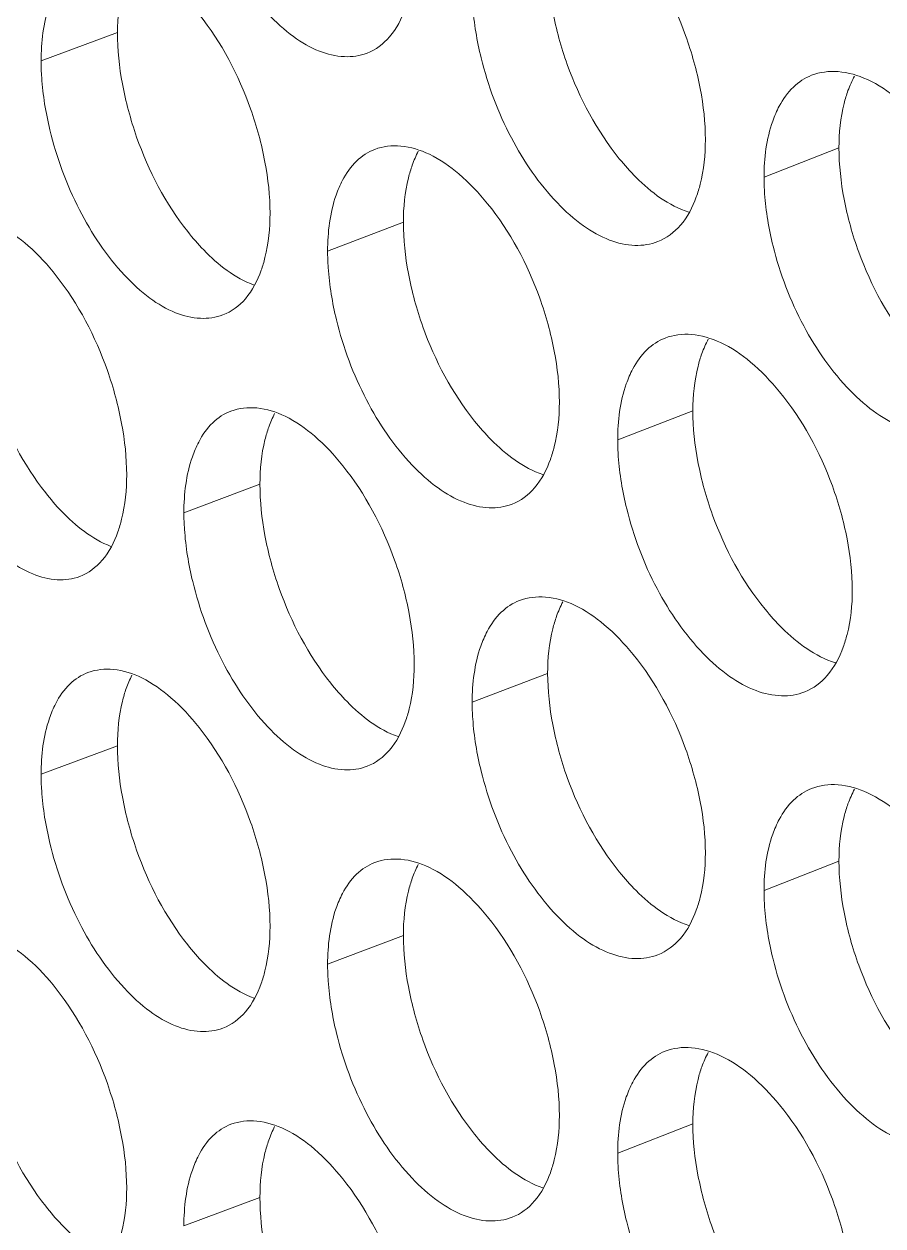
# Model space of a CAD drawing. Header units: millimetres. Extents: x 1177 to 4147, y 93 to 2194.
# Drawn here: x 2529.38 to 2538.85, y 965.21 to 978.48 of the extents above; entities that cross this region are included whole.
import ezdxf

# ---------------------------------------------------------------- set-up
doc = ezdxf.new("R2010")
doc.units = ezdxf.units.MM
doc.header["$LTSCALE"] = 0.1
doc.layers.get('0').update_dxf_attribs({"lineweight": 13})
doc.layers.add('标注', color=251, linetype='Continuous', lineweight=9)

# ---------------------------------------------------------------- blocks, each defined once
blk = doc.blocks.new('02')
at = {"layer": '标注'}
for p, q in [((4383.995, 988.968), (4382.792, 988.519)), ((4395.371, 987.148), (4394.189, 986.685)), ((4388.503, 985.974), (4387.309, 985.52)), ((4393.067, 983.001), (4391.882, 982.541)), ((4386.242, 981.843), (4385.043, 981.392)), ((4390.778, 978.859), (4389.588, 978.403)), ((4383.995, 977.718), (4382.792, 977.269)), ((4383.995, 977.718), (4382.792, 977.269)), ((4395.371, 975.898), (4394.189, 975.435)), ((4388.503, 974.724), (4387.309, 974.27)), ((4388.503, 974.724), (4387.309, 974.27)), ((4393.067, 971.751), (4391.882, 971.291)), ((4393.067, 971.751), (4391.882, 971.291)), ((4386.242, 970.593), (4385.043, 970.142))]:
    blk.add_line(p, q, dxfattribs=at)
for points, knots in [([(4385.183, 991.556), (4385.288, 991.12), (4385.591, 990.299), (4386.183, 989.418), (4386.74, 988.904), (4387.151, 988.664), (4387.557, 988.564), (4387.818, 988.6), (4387.93, 988.643)], [0, 0, 0, 0, 0.307608, 0.594138, 0.718158, 0.825202, 0.917274, 1, 1, 1, 1]), ([(4393.265, 987.277), (4393.265, 987.547), (4393.201, 988.107), (4392.899, 989.194), (4392.483, 989.967), (4392.126, 990.407)], [0, 0, 0, 0, 0.239639, 0.496867, 1, 1, 1, 1]), ([(4390.778, 990.109), (4390.778, 989.839), (4390.841, 989.279), (4391.139, 988.192), (4391.552, 987.418), (4391.908, 986.977)], [0, 0, 0, 0, 0.239851, 0.497219, 1, 1, 1, 1]), ([(4384.133, 989.869), (4384.11, 989.803), (4384.024, 989.51), (4383.995, 989.203), (4383.995, 988.968)], [0, 0, 0, 0, 0.228418, 1, 1, 1, 1]), ([(4383.022, 989.633), (4382.983, 989.558), (4382.837, 989.205), (4382.792, 988.816), (4382.792, 988.519)], [0, 0, 0, 0, 0.221061, 1, 1, 1, 1]), ([(4389.588, 989.653), (4389.588, 989.566), (4389.602, 989.201), (4389.663, 988.838), (4389.73, 988.567)], [0, 0, 0, 0, 0.237763, 1, 1, 1, 1]), ([(4387.93, 988.643), (4388.067, 988.695), (4388.331, 988.897), (4388.476, 989.187), (4388.534, 989.347)], [0, 0, 0, 0, 0.461212, 1, 1, 1, 1]), ([(4386.401, 986.118), (4386.401, 986.388), (4386.339, 986.949), (4386.043, 988.036), (4385.635, 988.812), (4385.283, 989.255)], [0, 0, 0, 0, 0.239858, 0.497322, 1, 1, 1, 1]), ([(4383.995, 988.968), (4383.995, 988.697), (4384.056, 988.136), (4384.349, 987.048), (4384.753, 986.271), (4385.104, 985.828)], [0, 0, 0, 0, 0.240069, 0.497672, 1, 1, 1, 1]), ([(4389.73, 988.567), (4389.837, 988.131), (4390.144, 987.31), (4390.745, 986.431), (4391.31, 985.919), (4391.727, 985.683), (4392.138, 985.586), (4392.402, 985.626), (4392.516, 985.67)], [0, 0, 0, 0, 0.306595, 0.592601, 0.716644, 0.823962, 0.916568, 1, 1, 1, 1]), ([(4382.792, 988.519), (4382.792, 988.432), (4382.805, 988.067), (4382.865, 987.704), (4382.93, 987.433)], [0, 0, 0, 0, 0.237689, 1, 1, 1, 1]), ([(4394.939, 988.293), (4394.833, 988.251), (4394.628, 988.116), (4394.488, 987.917), (4394.429, 987.806)], [0, 0, 0, 0, 0.475484, 1, 1, 1, 1]), ([(4396.757, 987.451), (4396.618, 987.62), (4396.333, 987.917), (4395.857, 988.237), (4395.38, 988.381), (4395.069, 988.344), (4394.939, 988.293)], [0, 0, 0, 0, 0.309532, 0.576416, 0.801728, 1, 1, 1, 1]), ([(4395.513, 988.051), (4395.489, 987.985), (4395.401, 987.692), (4395.371, 987.383), (4395.371, 987.148)], [0, 0, 0, 0, 0.229141, 1, 1, 1, 1]), ([(4394.429, 987.806), (4394.389, 987.731), (4394.237, 987.376), (4394.189, 986.984), (4394.189, 986.685)], [0, 0, 0, 0, 0.22205, 1, 1, 1, 1]), ([(4382.93, 987.433), (4383.035, 986.997), (4383.336, 986.177), (4383.922, 985.295), (4384.475, 984.779), (4384.884, 984.538), (4385.287, 984.436), (4385.546, 984.471), (4385.658, 984.513)], [0, 0, 0, 0, 0.308117, 0.594911, 0.718921, 0.825829, 0.917631, 1, 1, 1, 1]), ([(4393.122, 986.375), (4393.146, 986.441), (4393.234, 986.733), (4393.265, 987.042), (4393.265, 987.277)], [0, 0, 0, 0, 0.229076, 1, 1, 1, 1]), ([(4388.052, 987.125), (4387.946, 987.084), (4387.74, 986.949), (4387.602, 986.748), (4387.543, 986.637)], [0, 0, 0, 0, 0.473719, 1, 1, 1, 1]), ([(4389.831, 986.268), (4389.694, 986.437), (4389.417, 986.733), (4388.952, 987.057), (4388.485, 987.206), (4388.181, 987.174), (4388.052, 987.125)], [0, 0, 0, 0, 0.31112, 0.578509, 0.803168, 1, 1, 1, 1]), ([(4395.371, 987.148), (4395.371, 986.878), (4395.434, 986.317), (4395.736, 985.231), (4396.155, 984.459), (4396.515, 984.021)], [0, 0, 0, 0, 0.239706, 0.496917, 1, 1, 1, 1]), ([(4388.643, 986.876), (4388.62, 986.81), (4388.533, 986.517), (4388.503, 986.209), (4388.503, 985.974)], [0, 0, 0, 0, 0.228706, 1, 1, 1, 1]), ([(4391.908, 986.977), (4391.992, 986.875), (4392.298, 986.53), (4392.687, 986.236), (4393.002, 986.133)], [0, 0, 0, 0, 0.285023, 1, 1, 1, 1]), ([(4394.189, 986.685), (4394.189, 986.598), (4394.203, 986.233), (4394.265, 985.871), (4394.332, 985.6)], [0, 0, 0, 0, 0.237814, 1, 1, 1, 1]), ([(4387.543, 986.637), (4387.504, 986.562), (4387.355, 986.208), (4387.309, 985.817), (4387.309, 985.52)], [0, 0, 0, 0, 0.221445, 1, 1, 1, 1]), ([(4392.516, 985.67), (4392.653, 985.723), (4392.917, 985.925), (4393.064, 986.215), (4393.122, 986.375)], [0, 0, 0, 0, 0.462617, 1, 1, 1, 1]), ([(4386.261, 985.217), (4386.285, 985.282), (4386.371, 985.575), (4386.401, 985.883), (4386.401, 986.118)], [0, 0, 0, 0, 0.228642, 1, 1, 1, 1]), ([(4390.963, 983.135), (4390.963, 983.405), (4390.9, 983.966), (4390.6, 985.053), (4390.186, 985.827), (4389.831, 986.268)], [0, 0, 0, 0, 0.239711, 0.497019, 1, 1, 1, 1]), ([(4383.03, 985.132), (4382.897, 985.301), (4382.626, 985.598), (4382.173, 985.924), (4381.717, 986.079), (4381.417, 986.051), (4381.292, 986.005)], [0, 0, 0, 0, 0.312757, 0.580674, 0.804664, 1, 1, 1, 1]), ([(4388.503, 985.974), (4388.503, 985.703), (4388.565, 985.143), (4388.862, 984.055), (4389.272, 983.28), (4389.626, 982.839)], [0, 0, 0, 0, 0.239923, 0.49737, 1, 1, 1, 1]), ([(4385.104, 985.828), (4385.183, 985.727), (4385.477, 985.388), (4385.846, 985.095), (4386.149, 984.985)], [0, 0, 0, 0, 0.284751, 1, 1, 1, 1]), ([(4394.332, 985.6), (4394.441, 985.164), (4394.754, 984.341), (4395.363, 983.465), (4395.936, 982.957), (4396.36, 982.723), (4396.776, 982.631), (4397.043, 982.673), (4397.158, 982.718)], [0, 0, 0, 0, 0.305591, 0.59108, 0.715148, 0.822737, 0.915872, 1, 1, 1, 1]), ([(4387.309, 985.52), (4387.309, 985.433), (4387.322, 985.067), (4387.383, 984.704), (4387.449, 984.434)], [0, 0, 0, 0, 0.237738, 1, 1, 1, 1]), ([(4385.658, 984.513), (4385.795, 984.564), (4386.059, 984.766), (4386.204, 985.056), (4386.261, 985.217)], [0, 0, 0, 0, 0.460494, 1, 1, 1, 1]), ([(4384.141, 981.992), (4384.141, 982.262), (4384.079, 982.823), (4383.785, 983.911), (4383.38, 984.688), (4383.03, 985.132)], [0, 0, 0, 0, 0.239931, 0.497473, 1, 1, 1, 1]), ([(4381.761, 984.847), (4381.761, 984.577), (4381.822, 984.016), (4382.113, 982.928), (4382.515, 982.15), (4382.864, 981.705)], [0, 0, 0, 0, 0.240142, 0.497822, 1, 1, 1, 1]), ([(4387.449, 984.434), (4387.555, 983.998), (4387.861, 983.177), (4388.457, 982.297), (4389.018, 981.784), (4389.432, 981.546), (4389.841, 981.447), (4390.103, 981.485), (4390.216, 981.529)], [0, 0, 0, 0, 0.307101, 0.593368, 0.717399, 0.82458, 0.91692, 1, 1, 1, 1]), ([(4394.434, 983.301), (4394.296, 983.47), (4394.014, 983.767), (4393.542, 984.088), (4393.068, 984.234), (4392.759, 984.199), (4392.629, 984.148)], [0, 0, 0, 0, 0.310056, 0.577106, 0.802202, 1, 1, 1, 1]), ([(4392.629, 984.148), (4392.524, 984.107), (4392.318, 983.971), (4392.179, 983.772), (4392.12, 983.661)], [0, 0, 0, 0, 0.474911, 1, 1, 1, 1]), ([(4393.209, 983.904), (4393.186, 983.838), (4393.098, 983.545), (4393.067, 983.236), (4393.067, 983.001)], [0, 0, 0, 0, 0.228996, 1, 1, 1, 1]), ([(4392.12, 983.661), (4392.08, 983.586), (4391.929, 983.231), (4391.882, 982.84), (4391.882, 982.541)], [0, 0, 0, 0, 0.221845, 1, 1, 1, 1]), ([(4380.692, 983.315), (4380.796, 982.88), (4381.094, 982.06), (4381.677, 981.177), (4382.226, 980.659), (4382.631, 980.417), (4383.031, 980.313), (4383.289, 980.346), (4383.401, 980.388)], [0, 0, 0, 0, 0.308628, 0.595689, 0.719688, 0.826459, 0.91799, 1, 1, 1, 1]), ([(4395.581, 980.174), (4395.581, 980.444), (4395.517, 981.004), (4395.213, 982.091), (4394.794, 982.863), (4394.434, 983.301)], [0, 0, 0, 0, 0.239566, 0.496716, 1, 1, 1, 1]), ([(4387.549, 982.134), (4387.414, 982.303), (4387.139, 982.599), (4386.678, 982.924), (4386.215, 983.075), (4385.912, 983.044), (4385.785, 982.996)], [0, 0, 0, 0, 0.31166, 0.579222, 0.803661, 1, 1, 1, 1]), ([(4390.821, 982.233), (4390.845, 982.299), (4390.933, 982.592), (4390.963, 982.9), (4390.963, 983.135)], [0, 0, 0, 0, 0.228931, 1, 1, 1, 1]), ([(4385.785, 982.996), (4385.679, 982.956), (4385.472, 982.821), (4385.334, 982.619), (4385.276, 982.507)], [0, 0, 0, 0, 0.473099, 1, 1, 1, 1]), ([(4393.067, 983.001), (4393.067, 982.731), (4393.13, 982.17), (4393.431, 981.083), (4393.846, 980.31), (4394.205, 979.871)], [0, 0, 0, 0, 0.239778, 0.497068, 1, 1, 1, 1]), ([(4386.381, 982.745), (4386.358, 982.679), (4386.271, 982.386), (4386.242, 982.078), (4386.242, 981.843)], [0, 0, 0, 0, 0.228562, 1, 1, 1, 1]), ([(4389.626, 982.839), (4389.708, 982.737), (4390.01, 982.394), (4390.393, 982.1), (4390.703, 981.994)], [0, 0, 0, 0, 0.284942, 1, 1, 1, 1]), ([(4385.276, 982.507), (4385.237, 982.432), (4385.089, 982.079), (4385.043, 981.689), (4385.043, 981.392)], [0, 0, 0, 0, 0.221251, 1, 1, 1, 1]), ([(4391.882, 982.541), (4391.882, 982.454), (4391.896, 982.089), (4391.957, 981.726), (4392.024, 981.456)], [0, 0, 0, 0, 0.237788, 1, 1, 1, 1]), ([(4388.675, 978.999), (4388.675, 979.269), (4388.612, 979.83), (4388.314, 980.917), (4387.903, 981.692), (4387.549, 982.134)], [0, 0, 0, 0, 0.239784, 0.49717, 1, 1, 1, 1]), ([(4390.216, 981.529), (4390.353, 981.581), (4390.617, 981.783), (4390.763, 982.073), (4390.821, 982.233)], [0, 0, 0, 0, 0.46192, 1, 1, 1, 1]), ([(4384.002, 981.091), (4384.025, 981.157), (4384.112, 981.449), (4384.141, 981.757), (4384.141, 981.992)], [0, 0, 0, 0, 0.228498, 1, 1, 1, 1]), ([(4386.242, 981.843), (4386.242, 981.573), (4386.303, 981.012), (4386.598, 979.924), (4387.006, 979.148), (4387.358, 978.706)], [0, 0, 0, 0, 0.239996, 0.497521, 1, 1, 1, 1]), ([(4382.864, 981.705), (4382.942, 981.605), (4383.231, 981.268), (4383.595, 980.976), (4383.893, 980.863)], [0, 0, 0, 0, 0.284641, 1, 1, 1, 1]), ([(4385.043, 981.392), (4385.043, 981.305), (4385.057, 980.939), (4385.117, 980.576), (4385.183, 980.306)], [0, 0, 0, 0, 0.237713, 1, 1, 1, 1]), ([(4392.024, 981.456), (4392.132, 981.02), (4392.442, 980.198), (4393.047, 979.32), (4393.616, 978.81), (4394.037, 978.575), (4394.45, 978.481), (4394.715, 978.521), (4394.83, 978.566)], [0, 0, 0, 0, 0.306092, 0.591839, 0.715894, 0.823347, 0.916219, 1, 1, 1, 1]), ([(4383.401, 980.388), (4383.537, 980.439), (4383.801, 980.64), (4383.945, 980.93), (4384.002, 981.091)], [0, 0, 0, 0, 0.459766, 1, 1, 1, 1]), ([(4385.183, 980.306), (4385.288, 979.87), (4385.591, 979.049), (4386.183, 978.168), (4386.74, 977.654), (4387.151, 977.414), (4387.557, 977.314), (4387.818, 977.35), (4387.93, 977.393)], [0, 0, 0, 0, 0.307608, 0.594138, 0.718158, 0.825202, 0.917274, 1, 1, 1, 1]), ([(4392.126, 979.157), (4391.988, 979.326), (4391.708, 979.622), (4391.24, 979.945), (4390.769, 980.092), (4390.463, 980.058), (4390.334, 980.009)], [0, 0, 0, 0, 0.310585, 0.577804, 0.802682, 1, 1, 1, 1]), ([(4395.437, 979.272), (4395.461, 979.337), (4395.55, 979.63), (4395.581, 979.939), (4395.581, 980.174)], [0, 0, 0, 0, 0.229222, 1, 1, 1, 1]), ([(4390.334, 980.009), (4390.228, 979.968), (4390.022, 979.832), (4389.883, 979.632), (4389.824, 979.521)], [0, 0, 0, 0, 0.474323, 1, 1, 1, 1]), ([(4394.205, 979.871), (4394.289, 979.768), (4394.6, 979.421), (4394.995, 979.127), (4395.314, 979.026)], [0, 0, 0, 0, 0.285095, 1, 1, 1, 1]), ([(4390.919, 979.762), (4390.896, 979.696), (4390.808, 979.403), (4390.778, 979.095), (4390.778, 978.859)], [0, 0, 0, 0, 0.228851, 1, 1, 1, 1]), ([(4389.824, 979.521), (4389.785, 979.446), (4389.635, 979.092), (4389.588, 978.701), (4389.588, 978.403)], [0, 0, 0, 0, 0.221643, 1, 1, 1, 1]), ([(4394.83, 978.566), (4394.967, 978.62), (4395.231, 978.822), (4395.379, 979.112), (4395.437, 979.272)], [0, 0, 0, 0, 0.463304, 1, 1, 1, 1]), ([(4393.265, 976.027), (4393.265, 976.297), (4393.201, 976.857), (4392.899, 977.944), (4392.483, 978.717), (4392.126, 979.157)], [0, 0, 0, 0, 0.239639, 0.496867, 1, 1, 1, 1]), ([(4385.283, 978.005), (4385.148, 978.174), (4384.876, 978.471), (4384.419, 978.797), (4383.959, 978.949), (4383.658, 978.92), (4383.531, 978.873)], [0, 0, 0, 0, 0.312206, 0.579944, 0.804159, 1, 1, 1, 1]), ([(4385.283, 978.005), (4385.148, 978.174), (4384.876, 978.471), (4384.419, 978.797), (4383.959, 978.949), (4383.658, 978.92), (4383.531, 978.873)], [0, 0, 0, 0, 0.312206, 0.579944, 0.804159, 1, 1, 1, 1]), ([(4388.534, 978.097), (4388.558, 978.163), (4388.645, 978.456), (4388.675, 978.764), (4388.675, 978.999)], [0, 0, 0, 0, 0.228786, 1, 1, 1, 1]), ([(4383.531, 978.873), (4383.425, 978.833), (4383.218, 978.697), (4383.08, 978.495), (4383.022, 978.383)], [0, 0, 0, 0, 0.472462, 1, 1, 1, 1]), ([(4383.531, 978.873), (4383.425, 978.833), (4383.218, 978.697), (4383.08, 978.495), (4383.022, 978.383)], [0, 0, 0, 0, 0.472462, 1, 1, 1, 1]), ([(4387.358, 978.706), (4387.439, 978.604), (4387.737, 978.263), (4388.112, 977.97), (4388.419, 977.862)], [0, 0, 0, 0, 0.284851, 1, 1, 1, 1]), ([(4390.778, 978.859), (4390.778, 978.589), (4390.841, 978.029), (4391.139, 976.942), (4391.552, 976.168), (4391.908, 975.727)], [0, 0, 0, 0, 0.239851, 0.497219, 1, 1, 1, 1]), ([(4384.133, 978.619), (4384.11, 978.553), (4384.024, 978.26), (4383.995, 977.953), (4383.995, 977.718)], [0, 0, 0, 0, 0.228418, 1, 1, 1, 1]), ([(4384.133, 978.619), (4384.11, 978.553), (4384.024, 978.26), (4383.995, 977.953), (4383.995, 977.718)], [0, 0, 0, 0, 0.228418, 1, 1, 1, 1]), ([(4383.022, 978.383), (4382.983, 978.308), (4382.837, 977.955), (4382.792, 977.566), (4382.792, 977.269)], [0, 0, 0, 0, 0.221061, 1, 1, 1, 1]), ([(4383.022, 978.383), (4382.983, 978.308), (4382.837, 977.955), (4382.792, 977.566), (4382.792, 977.269)], [0, 0, 0, 0, 0.221061, 1, 1, 1, 1]), ([(4389.588, 978.403), (4389.588, 978.316), (4389.602, 977.951), (4389.663, 977.588), (4389.73, 977.317)], [0, 0, 0, 0, 0.237763, 1, 1, 1, 1]), ([(4386.401, 974.868), (4386.401, 975.138), (4386.339, 975.699), (4386.043, 976.786), (4385.635, 977.562), (4385.283, 978.005)], [0, 0, 0, 0, 0.239858, 0.497322, 1, 1, 1, 1]), ([(4386.401, 974.868), (4386.401, 975.138), (4386.339, 975.699), (4386.043, 976.786), (4385.635, 977.562), (4385.283, 978.005)], [0, 0, 0, 0, 0.239858, 0.497322, 1, 1, 1, 1]), ([(4387.93, 977.393), (4388.067, 977.445), (4388.331, 977.647), (4388.476, 977.937), (4388.534, 978.097)], [0, 0, 0, 0, 0.461212, 1, 1, 1, 1]), ([(4383.995, 977.718), (4383.995, 977.447), (4384.056, 976.886), (4384.349, 975.798), (4384.753, 975.021), (4385.104, 974.578)], [0, 0, 0, 0, 0.240069, 0.497672, 1, 1, 1, 1]), ([(4383.995, 977.718), (4383.995, 977.447), (4384.056, 976.886), (4384.349, 975.798), (4384.753, 975.021), (4385.104, 974.578)], [0, 0, 0, 0, 0.240069, 0.497672, 1, 1, 1, 1]), ([(4382.792, 977.269), (4382.792, 977.182), (4382.805, 976.817), (4382.865, 976.454), (4382.93, 976.183)], [0, 0, 0, 0, 0.237689, 1, 1, 1, 1]), ([(4382.792, 977.269), (4382.792, 977.182), (4382.805, 976.817), (4382.865, 976.454), (4382.93, 976.183)], [0, 0, 0, 0, 0.237689, 1, 1, 1, 1]), ([(4389.73, 977.317), (4389.837, 976.881), (4390.144, 976.06), (4390.745, 975.181), (4391.31, 974.669), (4391.727, 974.433), (4392.138, 974.336), (4392.402, 974.376), (4392.516, 974.42)], [0, 0, 0, 0, 0.306595, 0.592601, 0.716644, 0.823962, 0.916568, 1, 1, 1, 1]), ([(4394.939, 977.043), (4394.833, 977.001), (4394.628, 976.866), (4394.488, 976.667), (4394.429, 976.556)], [0, 0, 0, 0, 0.475484, 1, 1, 1, 1]), ([(4396.757, 976.201), (4396.618, 976.37), (4396.333, 976.667), (4395.857, 976.987), (4395.38, 977.131), (4395.069, 977.094), (4394.939, 977.043)], [0, 0, 0, 0, 0.309532, 0.576416, 0.801728, 1, 1, 1, 1]), ([(4395.513, 976.801), (4395.489, 976.735), (4395.401, 976.442), (4395.371, 976.133), (4395.371, 975.898)], [0, 0, 0, 0, 0.229141, 1, 1, 1, 1]), ([(4394.429, 976.556), (4394.389, 976.481), (4394.237, 976.126), (4394.189, 975.734), (4394.189, 975.435)], [0, 0, 0, 0, 0.22205, 1, 1, 1, 1]), ([(4382.93, 976.183), (4383.035, 975.747), (4383.336, 974.927), (4383.922, 974.045), (4384.475, 973.529), (4384.884, 973.288), (4385.287, 973.186), (4385.546, 973.221), (4385.658, 973.263)], [0, 0, 0, 0, 0.308117, 0.594911, 0.718921, 0.825829, 0.917631, 1, 1, 1, 1]), ([(4382.93, 976.183), (4383.035, 975.747), (4383.336, 974.927), (4383.922, 974.045), (4384.475, 973.529), (4384.884, 973.288), (4385.287, 973.186), (4385.546, 973.221), (4385.658, 973.263)], [0, 0, 0, 0, 0.308117, 0.594911, 0.718921, 0.825829, 0.917631, 1, 1, 1, 1]), ([(4388.052, 975.875), (4387.946, 975.834), (4387.74, 975.699), (4387.602, 975.498), (4387.543, 975.387)], [0, 0, 0, 0, 0.473719, 1, 1, 1, 1]), ([(4388.052, 975.875), (4387.946, 975.834), (4387.74, 975.699), (4387.602, 975.498), (4387.543, 975.387)], [0, 0, 0, 0, 0.473719, 1, 1, 1, 1]), ([(4389.831, 975.018), (4389.694, 975.187), (4389.417, 975.483), (4388.952, 975.807), (4388.485, 975.956), (4388.181, 975.924), (4388.052, 975.875)], [0, 0, 0, 0, 0.31112, 0.578509, 0.803168, 1, 1, 1, 1]), ([(4389.831, 975.018), (4389.694, 975.187), (4389.417, 975.483), (4388.952, 975.807), (4388.485, 975.956), (4388.181, 975.924), (4388.052, 975.875)], [0, 0, 0, 0, 0.31112, 0.578509, 0.803168, 1, 1, 1, 1]), ([(4393.122, 975.125), (4393.146, 975.191), (4393.234, 975.483), (4393.265, 975.792), (4393.265, 976.027)], [0, 0, 0, 0, 0.229076, 1, 1, 1, 1]), ([(4395.371, 975.898), (4395.371, 975.628), (4395.434, 975.067), (4395.736, 973.981), (4396.155, 973.209), (4396.515, 972.771)], [0, 0, 0, 0, 0.239706, 0.496917, 1, 1, 1, 1]), ([(4391.908, 975.727), (4391.992, 975.625), (4392.298, 975.28), (4392.687, 974.986), (4393.002, 974.883)], [0, 0, 0, 0, 0.285023, 1, 1, 1, 1]), ([(4388.643, 975.626), (4388.62, 975.56), (4388.533, 975.267), (4388.503, 974.959), (4388.503, 974.724)], [0, 0, 0, 0, 0.228706, 1, 1, 1, 1]), ([(4388.643, 975.626), (4388.62, 975.56), (4388.533, 975.267), (4388.503, 974.959), (4388.503, 974.724)], [0, 0, 0, 0, 0.228706, 1, 1, 1, 1]), ([(4387.543, 975.387), (4387.504, 975.312), (4387.355, 974.958), (4387.309, 974.567), (4387.309, 974.27)], [0, 0, 0, 0, 0.221445, 1, 1, 1, 1]), ([(4387.543, 975.387), (4387.504, 975.312), (4387.355, 974.958), (4387.309, 974.567), (4387.309, 974.27)], [0, 0, 0, 0, 0.221445, 1, 1, 1, 1]), ([(4394.189, 975.435), (4394.189, 975.348), (4394.203, 974.983), (4394.265, 974.621), (4394.332, 974.35)], [0, 0, 0, 0, 0.237814, 1, 1, 1, 1]), ([(4392.516, 974.42), (4392.653, 974.473), (4392.917, 974.675), (4393.064, 974.965), (4393.122, 975.125)], [0, 0, 0, 0, 0.462617, 1, 1, 1, 1]), ([(4390.963, 971.885), (4390.963, 972.155), (4390.9, 972.716), (4390.6, 973.803), (4390.186, 974.577), (4389.831, 975.018)], [0, 0, 0, 0, 0.239711, 0.497019, 1, 1, 1, 1]), ([(4390.963, 971.885), (4390.963, 972.155), (4390.9, 972.716), (4390.6, 973.803), (4390.186, 974.577), (4389.831, 975.018)], [0, 0, 0, 0, 0.239711, 0.497019, 1, 1, 1, 1]), ([(4383.03, 973.882), (4382.897, 974.051), (4382.626, 974.348), (4382.173, 974.674), (4381.717, 974.829), (4381.417, 974.801), (4381.292, 974.755)], [0, 0, 0, 0, 0.312757, 0.580674, 0.804664, 1, 1, 1, 1]), ([(4386.261, 973.967), (4386.285, 974.032), (4386.371, 974.325), (4386.401, 974.633), (4386.401, 974.868)], [0, 0, 0, 0, 0.228642, 1, 1, 1, 1]), ([(4386.261, 973.967), (4386.285, 974.032), (4386.371, 974.325), (4386.401, 974.633), (4386.401, 974.868)], [0, 0, 0, 0, 0.228642, 1, 1, 1, 1]), ([(4388.503, 974.724), (4388.503, 974.453), (4388.565, 973.893), (4388.862, 972.805), (4389.272, 972.03), (4389.626, 971.589)], [0, 0, 0, 0, 0.239923, 0.49737, 1, 1, 1, 1]), ([(4388.503, 974.724), (4388.503, 974.453), (4388.565, 973.893), (4388.862, 972.805), (4389.272, 972.03), (4389.626, 971.589)], [0, 0, 0, 0, 0.239923, 0.49737, 1, 1, 1, 1]), ([(4385.104, 974.578), (4385.183, 974.477), (4385.477, 974.138), (4385.846, 973.845), (4386.149, 973.735)], [0, 0, 0, 0, 0.284751, 1, 1, 1, 1]), ([(4385.104, 974.578), (4385.183, 974.477), (4385.477, 974.138), (4385.846, 973.845), (4386.149, 973.735)], [0, 0, 0, 0, 0.284751, 1, 1, 1, 1]), ([(4394.332, 974.35), (4394.441, 973.914), (4394.754, 973.091), (4395.363, 972.215), (4395.936, 971.707), (4396.36, 971.473), (4396.776, 971.381), (4397.043, 971.423), (4397.158, 971.468)], [0, 0, 0, 0, 0.305591, 0.59108, 0.715148, 0.822737, 0.915872, 1, 1, 1, 1]), ([(4387.309, 974.27), (4387.309, 974.183), (4387.322, 973.817), (4387.383, 973.454), (4387.449, 973.184)], [0, 0, 0, 0, 0.237738, 1, 1, 1, 1]), ([(4387.309, 974.27), (4387.309, 974.183), (4387.322, 973.817), (4387.383, 973.454), (4387.449, 973.184)], [0, 0, 0, 0, 0.237738, 1, 1, 1, 1]), ([(4385.658, 973.263), (4385.795, 973.314), (4386.059, 973.516), (4386.204, 973.806), (4386.261, 973.967)], [0, 0, 0, 0, 0.460494, 1, 1, 1, 1]), ([(4385.658, 973.263), (4385.795, 973.314), (4386.059, 973.516), (4386.204, 973.806), (4386.261, 973.967)], [0, 0, 0, 0, 0.460494, 1, 1, 1, 1]), ([(4384.141, 970.742), (4384.141, 971.012), (4384.079, 971.573), (4383.785, 972.661), (4383.38, 973.438), (4383.03, 973.882)], [0, 0, 0, 0, 0.239931, 0.497473, 1, 1, 1, 1]), ([(4381.761, 973.597), (4381.761, 973.327), (4381.822, 972.766), (4382.113, 971.678), (4382.515, 970.9), (4382.864, 970.455)], [0, 0, 0, 0, 0.240142, 0.497822, 1, 1, 1, 1]), ([(4387.449, 973.184), (4387.555, 972.748), (4387.861, 971.927), (4388.457, 971.047), (4389.018, 970.534), (4389.432, 970.296), (4389.841, 970.197), (4390.103, 970.235), (4390.216, 970.279)], [0, 0, 0, 0, 0.307101, 0.593368, 0.717399, 0.82458, 0.91692, 1, 1, 1, 1]), ([(4387.449, 973.184), (4387.555, 972.748), (4387.861, 971.927), (4388.457, 971.047), (4389.018, 970.534), (4389.432, 970.296), (4389.841, 970.197), (4390.103, 970.235), (4390.216, 970.279)], [0, 0, 0, 0, 0.307101, 0.593368, 0.717399, 0.82458, 0.91692, 1, 1, 1, 1]), ([(4392.629, 972.898), (4392.524, 972.857), (4392.318, 972.721), (4392.179, 972.522), (4392.12, 972.411)], [0, 0, 0, 0, 0.474911, 1, 1, 1, 1]), ([(4392.629, 972.898), (4392.524, 972.857), (4392.318, 972.721), (4392.179, 972.522), (4392.12, 972.411)], [0, 0, 0, 0, 0.474911, 1, 1, 1, 1]), ([(4394.434, 972.051), (4394.296, 972.22), (4394.014, 972.517), (4393.542, 972.838), (4393.068, 972.984), (4392.759, 972.949), (4392.629, 972.898)], [0, 0, 0, 0, 0.310056, 0.577106, 0.802202, 1, 1, 1, 1]), ([(4394.434, 972.051), (4394.296, 972.22), (4394.014, 972.517), (4393.542, 972.838), (4393.068, 972.984), (4392.759, 972.949), (4392.629, 972.898)], [0, 0, 0, 0, 0.310056, 0.577106, 0.802202, 1, 1, 1, 1]), ([(4393.209, 972.654), (4393.186, 972.588), (4393.098, 972.295), (4393.067, 971.986), (4393.067, 971.751)], [0, 0, 0, 0, 0.228996, 1, 1, 1, 1]), ([(4393.209, 972.654), (4393.186, 972.588), (4393.098, 972.295), (4393.067, 971.986), (4393.067, 971.751)], [0, 0, 0, 0, 0.228996, 1, 1, 1, 1]), ([(4392.12, 972.411), (4392.08, 972.336), (4391.929, 971.981), (4391.882, 971.59), (4391.882, 971.291)], [0, 0, 0, 0, 0.221845, 1, 1, 1, 1]), ([(4392.12, 972.411), (4392.08, 972.336), (4391.929, 971.981), (4391.882, 971.59), (4391.882, 971.291)], [0, 0, 0, 0, 0.221845, 1, 1, 1, 1]), ([(4380.692, 972.065), (4380.796, 971.63), (4381.094, 970.81), (4381.677, 969.927), (4382.226, 969.409), (4382.631, 969.167), (4383.031, 969.063), (4383.289, 969.096), (4383.401, 969.138)], [0, 0, 0, 0, 0.308628, 0.595689, 0.719688, 0.826459, 0.91799, 1, 1, 1, 1]), ([(4390.821, 970.983), (4390.845, 971.049), (4390.933, 971.342), (4390.963, 971.65), (4390.963, 971.885)], [0, 0, 0, 0, 0.228931, 1, 1, 1, 1]), ([(4390.821, 970.983), (4390.845, 971.049), (4390.933, 971.342), (4390.963, 971.65), (4390.963, 971.885)], [0, 0, 0, 0, 0.228931, 1, 1, 1, 1]), ([(4395.581, 968.924), (4395.581, 969.194), (4395.517, 969.754), (4395.213, 970.841), (4394.794, 971.613), (4394.434, 972.051)], [0, 0, 0, 0, 0.239566, 0.496716, 1, 1, 1, 1]), ([(4395.581, 968.924), (4395.581, 969.194), (4395.517, 969.754), (4395.213, 970.841), (4394.794, 971.613), (4394.434, 972.051)], [0, 0, 0, 0, 0.239566, 0.496716, 1, 1, 1, 1]), ([(4385.785, 971.746), (4385.679, 971.706), (4385.472, 971.571), (4385.334, 971.369), (4385.276, 971.257)], [0, 0, 0, 0, 0.473099, 1, 1, 1, 1]), ([(4387.549, 970.884), (4387.414, 971.053), (4387.139, 971.349), (4386.678, 971.674), (4386.215, 971.825), (4385.912, 971.794), (4385.785, 971.746)], [0, 0, 0, 0, 0.31166, 0.579222, 0.803661, 1, 1, 1, 1]), ([(4393.067, 971.751), (4393.067, 971.481), (4393.13, 970.92), (4393.431, 969.833), (4393.846, 969.06), (4394.205, 968.621)], [0, 0, 0, 0, 0.239778, 0.497068, 1, 1, 1, 1]), ([(4393.067, 971.751), (4393.067, 971.481), (4393.13, 970.92), (4393.431, 969.833), (4393.846, 969.06), (4394.205, 968.621)], [0, 0, 0, 0, 0.239778, 0.497068, 1, 1, 1, 1]), ([(4386.381, 971.495), (4386.358, 971.429), (4386.271, 971.136), (4386.242, 970.828), (4386.242, 970.593)], [0, 0, 0, 0, 0.228562, 1, 1, 1, 1]), ([(4389.626, 971.589), (4389.708, 971.487), (4390.01, 971.144), (4390.393, 970.85), (4390.703, 970.744)], [0, 0, 0, 0, 0.284942, 1, 1, 1, 1]), ([(4389.626, 971.589), (4389.708, 971.487), (4390.01, 971.144), (4390.393, 970.85), (4390.703, 970.744)], [0, 0, 0, 0, 0.284942, 1, 1, 1, 1]), ([(4385.276, 971.257), (4385.237, 971.182), (4385.089, 970.829), (4385.043, 970.439), (4385.043, 970.142)], [0, 0, 0, 0, 0.221251, 1, 1, 1, 1]), ([(4391.882, 971.291), (4391.882, 971.204), (4391.896, 970.839), (4391.957, 970.476), (4392.024, 970.206)], [0, 0, 0, 0, 0.237788, 1, 1, 1, 1]), ([(4391.882, 971.291), (4391.882, 971.204), (4391.896, 970.839), (4391.957, 970.476), (4392.024, 970.206)], [0, 0, 0, 0, 0.237788, 1, 1, 1, 1]), ([(4390.216, 970.279), (4390.353, 970.331), (4390.617, 970.533), (4390.763, 970.823), (4390.821, 970.983)], [0, 0, 0, 0, 0.46192, 1, 1, 1, 1]), ([(4390.216, 970.279), (4390.353, 970.331), (4390.617, 970.533), (4390.763, 970.823), (4390.821, 970.983)], [0, 0, 0, 0, 0.46192, 1, 1, 1, 1]), ([(4384.002, 969.841), (4384.025, 969.907), (4384.112, 970.199), (4384.141, 970.507), (4384.141, 970.742)], [0, 0, 0, 0, 0.228498, 1, 1, 1, 1]), ([(4388.675, 967.749), (4388.675, 968.019), (4388.612, 968.58), (4388.314, 969.667), (4387.903, 970.442), (4387.549, 970.884)], [0, 0, 0, 0, 0.239784, 0.49717, 1, 1, 1, 1]), ([(4386.242, 970.593), (4386.242, 970.323), (4386.303, 969.762), (4386.598, 968.674), (4387.006, 967.898), (4387.358, 967.456)], [0, 0, 0, 0, 0.239996, 0.497521, 1, 1, 1, 1]), ([(4382.864, 970.455), (4382.942, 970.355), (4383.231, 970.018), (4383.595, 969.726), (4383.893, 969.613)], [0, 0, 0, 0, 0.284641, 1, 1, 1, 1]), ([(4392.024, 970.206), (4392.132, 969.77), (4392.442, 968.948), (4393.047, 968.07), (4393.616, 967.56), (4394.037, 967.325), (4394.45, 967.231), (4394.715, 967.271), (4394.83, 967.316)], [0, 0, 0, 0, 0.306092, 0.591839, 0.715894, 0.823347, 0.916219, 1, 1, 1, 1]), ([(4392.024, 970.206), (4392.132, 969.77), (4392.442, 968.948), (4393.047, 968.07), (4393.616, 967.56), (4394.037, 967.325), (4394.45, 967.231), (4394.715, 967.271), (4394.83, 967.316)], [0, 0, 0, 0, 0.306092, 0.591839, 0.715894, 0.823347, 0.916219, 1, 1, 1, 1])]:
    blk.add_open_spline(points, degree=3, knots=knots, dxfattribs=at)
for points in [[(4395.617, 988.282), (4395.577, 988.208), (4395.542, 988.13), (4395.513, 988.051)], [(4388.739, 987.095), (4388.702, 987.025), (4388.67, 986.951), (4388.643, 986.876)], [(4393.311, 984.131), (4393.271, 984.058), (4393.238, 983.982), (4393.209, 983.904)], [(4386.474, 982.96), (4386.438, 982.891), (4386.407, 982.819), (4386.381, 982.745)], [(4391.018, 979.986), (4390.979, 979.914), (4390.947, 979.839), (4390.919, 979.762)], [(4384.224, 978.83), (4384.189, 978.762), (4384.159, 978.691), (4384.133, 978.619)], [(4384.224, 978.83), (4384.189, 978.762), (4384.159, 978.691), (4384.133, 978.619)], [(4395.617, 977.032), (4395.577, 976.958), (4395.542, 976.88), (4395.513, 976.801)], [(4388.739, 975.845), (4388.702, 975.775), (4388.67, 975.701), (4388.643, 975.626)], [(4388.739, 975.845), (4388.702, 975.775), (4388.67, 975.701), (4388.643, 975.626)], [(4393.311, 972.881), (4393.271, 972.808), (4393.238, 972.732), (4393.209, 972.654)], [(4393.311, 972.881), (4393.271, 972.808), (4393.238, 972.732), (4393.209, 972.654)], [(4386.474, 971.71), (4386.438, 971.641), (4386.407, 971.569), (4386.381, 971.495)]]:
    blk.add_open_spline(points, degree=3, dxfattribs=at)

msp = doc.modelspace()

# ---------------------------------------------------------------- block references
at = {"xscale": 0.7, "yscale": 0.7, "zscale": 0.7}
msp.add_blockref('02', (-538.391, 286.112), dxfattribs=at)

doc.saveas('drawing.dxf')
